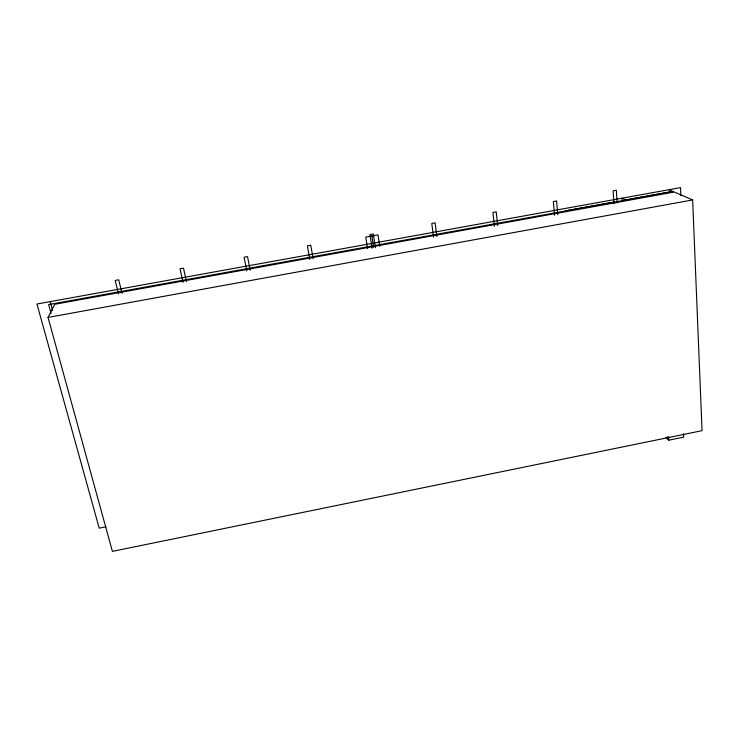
<?xml version="1.0" encoding="UTF-8"?>
<svg xmlns="http://www.w3.org/2000/svg" width="739" height="739" viewBox="0 0 739 739"><rect width="100%" height="100%" fill="white"/><g stroke="black" fill="none" stroke-linecap="round" stroke-linejoin="round"><path stroke-width="1.11" d="M48.035 317.428L54.732 304.283L674.328 192.029L692.646 199.936L702.05 430.671L112.411 551.386L48.035 317.428L692.646 199.936M665.95 437.442L668.749 440.195L683.621 437.146L683.464 433.756M106 526.778L99.211 528.154L36.95 304.015L680.499 187.614L680.859 195.669M673.072 191.484L48.645 304.57L51.083 313.475M668.85 189.664L672.823 191.373L625.499 199.946L621.924 198.154L622.146 201.599M614.987 202.772L613.666 202.089L565.797 210.754L566.97 211.474M50.206 301.614L52.626 310.491M118.526 293.873L115.192 280.423L118.711 279.795L122.027 293.235M186.487 281.624L183.494 268.137L180.011 268.756L183.032 282.252M246.78 270.76L244.073 257.227L247.51 256.609L250.198 270.141M313.17 258.862L310.777 245.219L307.378 245.828L309.789 259.472M367.532 248.48L365.759 237.099L378.008 234.891L379.735 246.263M375.394 247.648L373.306 233.967L369.943 234.568L372.059 248.249M371.893 235.99L373.638 247.371M436.906 236.563L435.105 222.836L431.788 223.437L433.599 237.164M497.707 225.617L496.202 211.844L492.922 212.435L494.437 226.208M554.583 215.308L553.354 201.553L556.596 200.971L557.806 214.716M617.157 202.865L616.308 190.228L613.102 190.801L613.961 203.447M667.262 436.601L667.391 438.855M668.573 436.804L668.749 440.195"/></g></svg>
